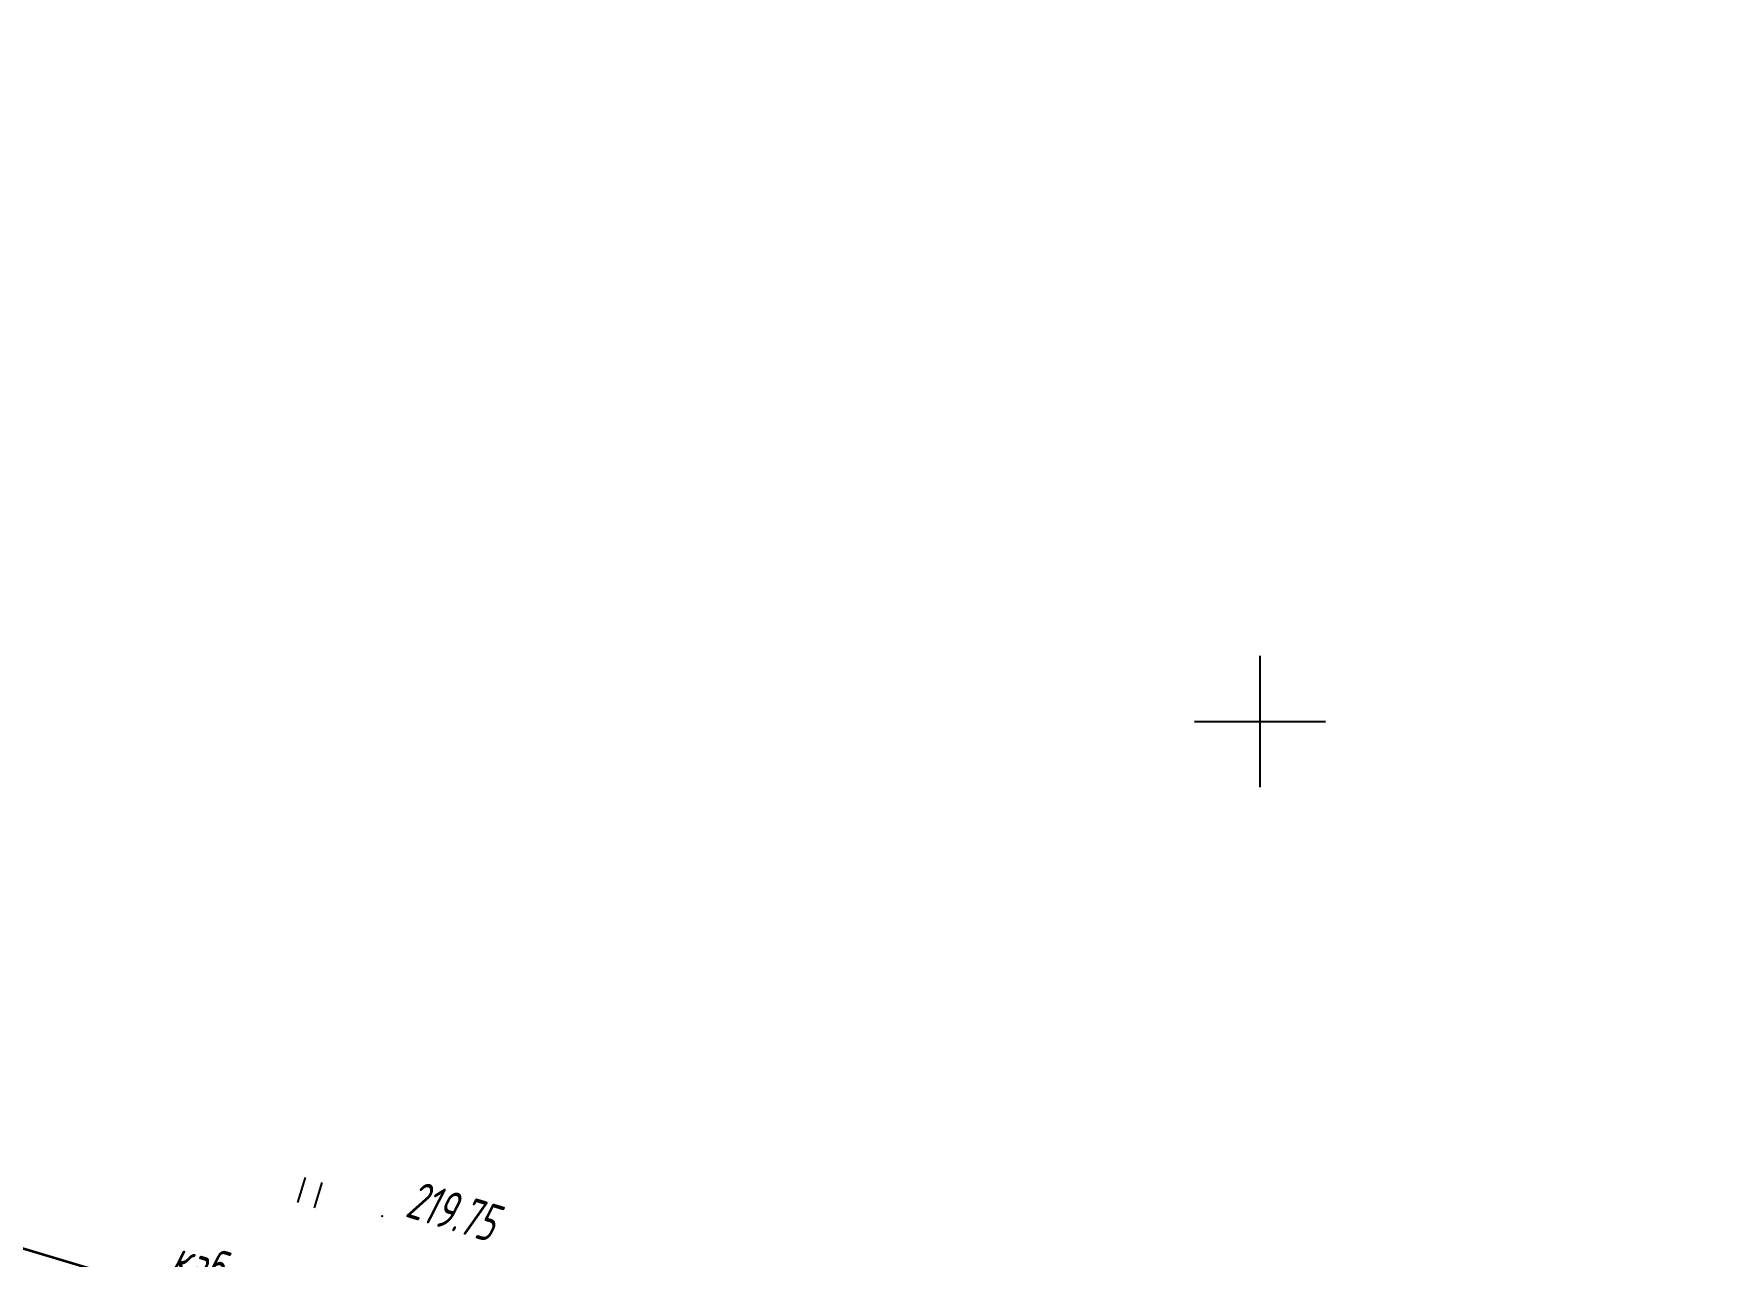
# Model space of a CAD drawing. Header units: millimetres. Extents: x -1799 to 6962, y -1020 to 4121.
# Drawn here: x -1317.8 to -1162.8, y 3829.7 to 3941.5 of the extents above; entities that cross this region are included whole.
import ezdxf

# ---------------------------------------------------------------- set-up
doc = ezdxf.new("R2010")
doc.units = ezdxf.units.MM
doc.linetypes.add('CONTI', pattern=[0])
doc.layers.add('10', color=1, linetype='Continuous', lineweight=35)
for name, color, linetype in [('NAD_MDEFAULT', 7, 'CONTI'), ('PI_OTDEFAULT', 172, 'CONTI'), ('PI_TTDEFAULT', 5, 'CONTI'), ('SETKR', 2, 'CONTI'), ('ZAPSKDEFAULT', 7, 'CONTI')]:
    doc.layers.add(name, color=color, linetype=linetype)
doc.styles.add('eskd', font='spds.shx', dxfattribs={"width": 1.2, "oblique": 15})

# ---------------------------------------------------------------- blocks, each defined once
blk = doc.blocks.new('BL_333')
at = {"color": 0}
for p, q in [((0, -6), (0, 6)), ((-6, 0), (6, 0))]:
    blk.add_line(p, q, dxfattribs=at)
blk = doc.blocks.new('BL_2011')
at = {"color": 0}
for p, q in [((0, 0), (0, 2.4)), ((1.6, 0), (1.6, 2.4))]:
    blk.add_line(p, q, dxfattribs=at)

msp = doc.modelspace()

# ---------------------------------------------------------------- linework, layer by layer
at = {"layer": '10'}
msp.add_lwpolyline([(-1663.64, 3941.52), (-1663.64, 3941.52), (-1660.5, 3940.7), (-1623.01, 3929.81), (-1594.45, 3919.16), (-1520.48, 3891.13), (-1408.55, 3857.4), (-1310.61, 3827.99), (-1310.61, 3827.69), (-1200.33, 3792.74), (-1162.75, 3776.95)], dxfattribs=at)
at = {"layer": 'PI_TTDEFAULT', "color": 5}
msp.add_point((-1285.93, 3833.39, 219.75), dxfattribs=at)

# ---------------------------------------------------------------- block references
at = {"layer": 'SETKR', "color": 82}
msp.add_blockref('BL_333', (-1205.65, 3878.64), dxfattribs=at)
at = {"layer": 'ZAPSKDEFAULT', "color": 7, "rotation": 342.9999999999999}
msp.add_blockref('BL_2011', (-1293.65, 3834.64), dxfattribs=at)

# ---------------------------------------------------------------- texts
at = {"layer": 'NAD_MDEFAULT', "color": 7, "style": 'eskd', "oblique": 10, "width": 0.8}
msp.add_text('каб.', height=3.5, rotation=343, dxfattribs=at).set_placement((-1305.47, 3828.12))
at = {"layer": 'PI_OTDEFAULT', "color": 172, "style": 'eskd', "oblique": 10, "width": 0.8}
msp.add_text('219.75', height=3.5, rotation=343, dxfattribs=at).set_placement((-1283.93, 3833.39))

doc.saveas('drawing.dxf')
